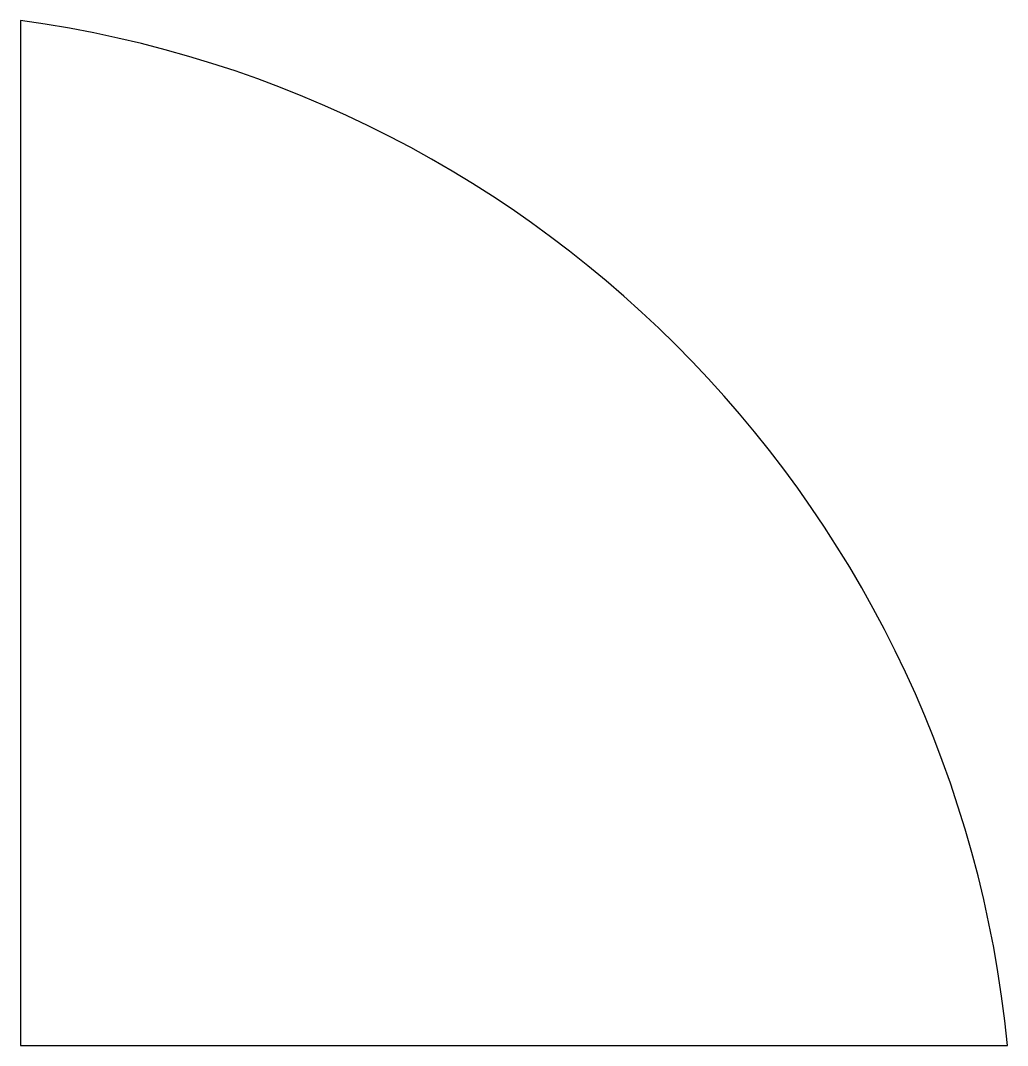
# Model space of a CAD drawing. Header units: inches. Extents: x -3.01 to 1.76, y 0.47 to 5.43.
import ezdxf

# ---------------------------------------------------------------- set-up
doc = ezdxf.new("R2010")
doc.units = ezdxf.units.IN
doc.layers.get('0').update_dxf_attribs({"linetype": 'CONTINUOUS'})

msp = doc.modelspace()

# ---------------------------------------------------------------- linework, layer by layer
msp.add_lwpolyline([(1.7604, 0.4724, 0.347539), (-3.0115, 5.4266), (-3.0115, 0.4724)], format="xyb", close=True)

doc.saveas('drawing.dxf')
